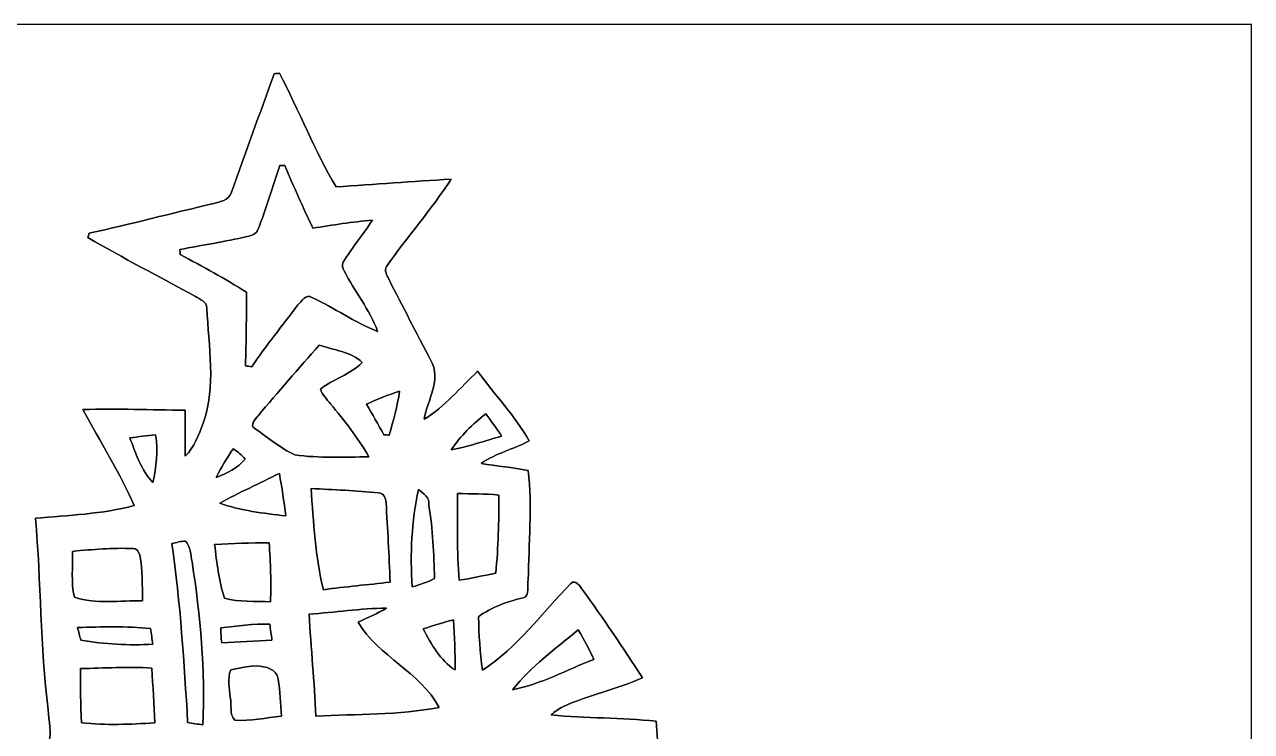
# Model space of a CAD drawing. Header units: centimetres. Extents: x -16.8 to 16.8, y -16.7 to 16.7.
# Drawn here: x -5.36 to 16.77, y 3.91 to 16.67 of the extents above; entities that cross this region are included whole.
import ezdxf

# ---------------------------------------------------------------- set-up
doc = ezdxf.new("R2010")
doc.units = ezdxf.units.CM
doc.header["$MEASUREMENT"] = 0
doc.layers.add('Layer 1', color=7, linetype='Continuous')

msp = doc.modelspace()

# ---------------------------------------------------------------- linework, layer by layer
at = {"layer": 'Layer 1', "color": 7}
for points, knots in [([(-16.77458, 16.66875), (-16.77458, 16.66875), (16.77458, 16.66875), (16.77458, 16.66875), (16.77458, 16.66875), (16.77458, 16.66875), (16.77458, -16.66875), (16.77458, -16.66875), (16.77458, -16.66875), (16.77458, -16.66875), (-16.77458, -16.66875), (-16.77458, -16.66875), (-16.77458, -16.66875), (-16.77458, -16.66875), (-16.77458, 16.66875), (-16.77458, 16.66875), (-16.77458, 16.66875), (-16.77458, 16.66875), (-16.77458, 16.66875), (-16.77458, 16.66875)], [0, 0, 0, 0, 0.16666667, 0.16666667, 0.16666667, 0.16666667, 0.33333333, 0.33333333, 0.33333333, 0.33333333, 0.5, 0.5, 0.5, 0.5, 0.66666667, 0.66666667, 0.66666667, 0.66666667, 1, 1, 1, 1]), ([(-0.85619, 15.78151), (-1.11301, 15.0622), (-1.38007, 14.34641), (-1.63371, 13.62604), (-1.63371, 13.62604), (-1.6764, 13.49446), (-1.83021, 13.47399), (-1.94451, 13.44048), (-1.94451, 13.44048), (-2.69593, 13.26621), (-3.4417, 13.06654), (-4.19629, 12.90532), (-4.19629, 12.90532), (-4.20229, 12.88556), (-4.21393, 12.8457), (-4.21993, 12.82594), (-4.21993, 12.82594), (-3.57893, 12.45905), (-2.92594, 12.11298), (-2.27542, 11.76373), (-2.27542, 11.76373), (-2.19816, 11.71046), (-2.0701, 11.66777), (-2.06834, 11.55418), (-2.06834, 11.55418), (-2.04399, 10.86414), (-1.89442, 10.14448), (-2.13748, 9.47561), (-2.13748, 9.47561), (-2.21897, 9.265), (-2.29482, 9.03993), (-2.46345, 8.88118), (-2.46345, 8.88118), (-2.46204, 9.15776), (-2.45921, 9.43434), (-2.46239, 9.71091), (-2.46239, 9.71091), (-3.07693, 9.71303), (-3.69147, 9.74407), (-4.3053, 9.72256), (-4.3053, 9.72256), (-3.9945, 9.14612), (-3.64419, 8.58873), (-3.37926, 7.98865), (-3.37926, 7.98865), (-3.96134, 7.83943), (-4.566, 7.81156), (-5.16255, 7.76041), (-5.16255, 7.76041), (-5.0606, 6.61106), (-5.07577, 5.45359), (-4.93289, 4.30706), (-4.93289, 4.30706), (-4.93254, 4.10916), (-4.85422, 3.89008), (-4.93078, 3.69746), (-4.93078, 3.69746), (-5.23346, 3.44558), (-5.61411, 3.3207), (-5.94113, 3.10727), (-5.94113, 3.10727), (-5.55801, 2.72486), (-5.02708, 2.47685), (-4.74733, 1.99919), (-4.74733, 1.99919), (-5.51392, 1.8415), (-6.30414, 1.95615), (-7.0799, 1.92229), (-7.0799, 1.92229), (-6.9656, 0.5334), (-6.82554, -0.85372), (-6.68267, -2.24014), (-6.68267, -2.24014), (-6.58107, -2.65183), (-6.92468, -2.97109), (-7.12682, -3.28471), (-7.12682, -3.28471), (-7.1561, -2.64336), (-7.14904, -2.00096), (-7.12047, -1.35996), (-7.12047, -1.35996), (-7.28345, -1.37901), (-7.44432, -1.41217), (-7.6006, -1.46262), (-7.6006, -1.46262), (-8.09978, -1.6189), (-8.60249, -1.77694), (-9.07344, -2.00836), (-9.07344, -2.00836), (-8.61836, -2.62996), (-8.08426, -3.19088), (-7.62917, -3.81247), (-7.62917, -3.81247), (-8.7944, -3.82729), (-9.95856, -3.71934), (-11.12449, -3.73204), (-11.12449, -3.73204), (-10.99361, -5.4162), (-10.85321, -7.10001), (-10.70786, -8.78276), (-10.70786, -8.78276), (-9.62484, -8.68715), (-8.55028, -8.49383), (-7.46407, -8.43386), (-7.46407, -8.43386), (-7.65704, -8.6173), (-7.87964, -8.76688), (-8.07896, -8.94397), (-8.07896, -8.94397), (-7.79463, -9.2075), (-7.4743, -9.4301), (-7.19878, -9.70315), (-7.19878, -9.70315), (-7.21924, -9.74196), (-7.23935, -9.78112), (-7.25946, -9.82063), (-7.25946, -9.82063), (-8.1534, -9.94551), (-9.0551, -10.02418), (-9.95856, -9.99984), (-9.95856, -9.99984), (-10.26125, -9.68869), (-10.55299, -9.3666), (-10.87191, -9.07133), (-10.87191, -9.07133), (-11.09133, -9.39271), (-11.29665, -9.72432), (-11.53442, -10.033), (-11.53442, -10.033), (-11.58452, -9.76665), (-11.58875, -9.49396), (-11.61062, -9.22514), (-11.61062, -9.22514), (-12.15566, -9.3793), (-12.70423, -9.53241), (-13.22599, -9.75536), (-13.22599, -9.75536), (-12.93142, -10.21362), (-12.59487, -10.64436), (-12.31512, -11.11179), (-12.31512, -11.11179), (-12.6111, -11.13226), (-12.90779, -11.13226), (-13.20412, -11.1446), (-13.20412, -11.1446), (-13.21541, -12.85275), (-13.22035, -14.56161), (-13.20059, -16.26976), (-13.20059, -16.26976), (-8.13611, -16.29551), (-3.07128, -16.27329), (1.99319, -16.28069), (1.99319, -16.28069), (5.76439, -16.27329), (9.53558, -16.29586), (13.30678, -16.26941), (13.30678, -16.26941), (13.39356, -14.00704), (13.35687, -11.74186), (13.30466, -9.47949), (13.30466, -9.47949), (12.93918, -9.50101), (12.57229, -9.50701), (12.20682, -9.49854), (12.20682, -9.49854), (12.19941, -9.47314), (12.18494, -9.42234), (12.17789, -9.39694), (12.17789, -9.39694), (12.55818, -8.98066), (13.00092, -8.6293), (13.45918, -8.30298), (13.45918, -8.30298), (13.456, -8.26135), (13.45353, -8.22007), (13.45106, -8.1788), (13.45106, -8.1788), (12.97411, -7.89834), (12.57476, -7.49582), (12.07311, -7.25734), (12.07311, -7.25734), (11.88085, -7.6648), (11.67236, -8.06485), (11.4427, -8.45256), (11.4427, -8.45256), (11.42118, -8.44691), (11.37814, -8.43597), (11.35662, -8.43033), (11.35662, -8.43033), (11.36121, -8.10542), (11.34886, -7.7784), (11.309, -7.45631), (11.309, -7.45631), (10.73714, -7.4609), (10.16388, -7.61753), (9.68763, -7.93891), (9.68763, -7.93891), (9.46185, -7.71984), (9.23996, -7.49617), (9.02652, -7.26546), (9.02652, -7.26546), (9.4428, -7.15821), (9.8739, -7.13105), (10.29899, -7.07214), (10.29899, -7.07214), (10.27183, -6.61317), (10.19634, -6.15774), (10.18187, -5.69842), (10.18187, -5.69842), (10.16917, -5.0479), (10.18152, -4.39773), (10.17658, -3.74756), (10.17658, -3.74756), (9.88977, -3.71581), (9.60049, -3.71158), (9.31439, -3.67982), (9.31439, -3.67982), (9.63754, -3.40043), (10.01042, -3.1877), (10.38648, -2.98909), (10.38648, -2.98909), (10.31734, -2.88149), (10.22667, -2.79083), (10.12543, -2.71427), (10.12543, -2.71427), (9.81357, -2.47474), (9.49819, -2.24049), (9.18034, -2.00907), (9.18034, -2.00907), (8.94433, -2.29976), (8.75559, -2.62608), (8.50935, -2.90865), (8.50935, -2.90865), (8.47619, -2.54282), (8.51711, -2.17346), (8.46808, -1.80975), (8.46808, -1.80975), (7.89446, -1.94804), (7.3085, -2.03412), (6.74158, -2.20028), (6.74158, -2.20028), (7.07319, -2.65677), (7.41962, -3.10586), (7.68738, -3.60433), (7.68738, -3.60433), (7.26969, -3.67277), (6.82554, -3.61844), (6.44243, -3.43817), (6.44243, -3.43817), (6.02827, -3.23427), (5.5559, -3.24344), (5.10752, -3.2004), (5.10752, -3.2004), (5.52203, -2.83528), (6.02791, -2.59856), (6.46783, -2.26836), (6.46783, -2.26836), (6.1535, -2.07116), (5.7912, -1.96109), (5.49134, -1.73849), (5.49134, -1.73849), (5.79826, -1.71873), (6.10623, -1.71027), (6.41421, -1.70356), (6.41421, -1.70356), (6.41667, -1.55328), (6.40539, -1.403), (6.39516, -1.25377), (6.39516, -1.25377), (6.27345, 0.53058), (6.17291, 2.31669), (6.03462, 4.09998), (6.03462, 4.09998), (5.40491, 4.16137), (4.77061, 4.15537), (4.14055, 4.21252), (4.14055, 4.21252), (4.20476, 4.27002), (4.27249, 4.32506), (4.35187, 4.36069), (4.35187, 4.36069), (4.81789, 4.56988), (5.32271, 4.67607), (5.78873, 4.88527), (5.78873, 4.88527), (5.43454, 5.41831), (5.08564, 5.9563), (4.70676, 6.47206), (4.70676, 6.47206), (4.67184, 6.52145), (4.57306, 6.67597), (4.49686, 6.58177), (4.49686, 6.58177), (3.97263, 6.05402), (3.53624, 5.42784), (2.90019, 5.02109), (2.90019, 5.02109), (2.85644, 5.3407), (2.83951, 5.66279), (2.82963, 5.98487), (2.82963, 5.98487), (3.06811, 6.16091), (3.34927, 6.25616), (3.63396, 6.32636), (3.63396, 6.32636), (3.77613, 6.356), (3.69006, 6.56872), (3.7278, 6.6488), (3.7278, 6.6488), (3.73486, 7.30673), (3.80471, 7.96854), (3.72533, 8.62365), (3.72533, 8.62365), (3.44523, 8.67869), (3.15948, 8.69844), (2.87902, 8.75065), (2.87902, 8.75065), (3.14219, 8.93657), (3.46569, 9.00571), (3.74685, 9.15917), (3.74685, 9.15917), (3.48086, 9.60826), (3.12491, 9.99455), (2.81411, 10.41224), (2.81411, 10.41224), (2.49978, 10.11802), (2.22462, 9.77547), (1.85173, 9.55005), (1.85173, 9.55005), (1.90782, 9.89753), (2.17135, 10.26936), (1.96991, 10.61014), (1.96991, 10.61014), (1.71732, 11.10051), (1.45768, 11.58663), (1.20968, 12.07911), (1.20968, 12.07911), (1.18075, 12.14543), (1.12183, 12.23151), (1.17334, 12.30277), (1.17334, 12.30277), (1.54199, 12.84146), (1.98296, 13.33006), (2.33645, 13.87863), (2.33645, 13.87863), (1.6443, 13.837), (0.95215, 13.78797), (0.26035, 13.73822), (0.26035, 13.73822), (-0.12841, 14.39545), (-0.4064, 15.11194), (-0.75883, 15.78892), (-0.75883, 15.78892), (-0.78317, 15.78716), (-0.83185, 15.78363), (-0.85619, 15.78151)], [0, 0, 0, 0, 0.01111111, 0.01111111, 0.01111111, 0.01111111, 0.02222222, 0.02222222, 0.02222222, 0.02222222, 0.03333333, 0.03333333, 0.03333333, 0.03333333, 0.04444444, 0.04444444, 0.04444444, 0.04444444, 0.05555556, 0.05555556, 0.05555556, 0.05555556, 0.06666667, 0.06666667, 0.06666667, 0.06666667, 0.07777778, 0.07777778, 0.07777778, 0.07777778, 0.08888889, 0.08888889, 0.08888889, 0.08888889, 0.1, 0.1, 0.1, 0.1, 0.11111111, 0.11111111, 0.11111111, 0.11111111, 0.12222222, 0.12222222, 0.12222222, 0.12222222, 0.13333333, 0.13333333, 0.13333333, 0.13333333, 0.14444444, 0.14444444, 0.14444444, 0.14444444, 0.15555556, 0.15555556, 0.15555556, 0.15555556, 0.16666667, 0.16666667, 0.16666667, 0.16666667, 0.17777778, 0.17777778, 0.17777778, 0.17777778, 0.18888889, 0.18888889, 0.18888889, 0.18888889, 0.2, 0.2, 0.2, 0.2, 0.21111111, 0.21111111, 0.21111111, 0.21111111, 0.22222222, 0.22222222, 0.22222222, 0.22222222, 0.23333333, 0.23333333, 0.23333333, 0.23333333, 0.24444444, 0.24444444, 0.24444444, 0.24444444, 0.25555556, 0.25555556, 0.25555556, 0.25555556, 0.26666667, 0.26666667, 0.26666667, 0.26666667, 0.27777778, 0.27777778, 0.27777778, 0.27777778, 0.28888889, 0.28888889, 0.28888889, 0.28888889, 0.3, 0.3, 0.3, 0.3, 0.31111111, 0.31111111, 0.31111111, 0.31111111, 0.32222222, 0.32222222, 0.32222222, 0.32222222, 0.33333333, 0.33333333, 0.33333333, 0.33333333, 0.34444444, 0.34444444, 0.34444444, 0.34444444, 0.35555556, 0.35555556, 0.35555556, 0.35555556, 0.36666667, 0.36666667, 0.36666667, 0.36666667, 0.37777778, 0.37777778, 0.37777778, 0.37777778, 0.38888889, 0.38888889, 0.38888889, 0.38888889, 0.4, 0.4, 0.4, 0.4, 0.41111111, 0.41111111, 0.41111111, 0.41111111, 0.42222222, 0.42222222, 0.42222222, 0.42222222, 0.43333333, 0.43333333, 0.43333333, 0.43333333, 0.44444444, 0.44444444, 0.44444444, 0.44444444, 0.45555556, 0.45555556, 0.45555556, 0.45555556, 0.46666667, 0.46666667, 0.46666667, 0.46666667, 0.47777778, 0.47777778, 0.47777778, 0.47777778, 0.48888889, 0.48888889, 0.48888889, 0.48888889, 0.5, 0.5, 0.5, 0.5, 0.51111111, 0.51111111, 0.51111111, 0.51111111, 0.52222222, 0.52222222, 0.52222222, 0.52222222, 0.53333333, 0.53333333, 0.53333333, 0.53333333, 0.54444444, 0.54444444, 0.54444444, 0.54444444, 0.55555556, 0.55555556, 0.55555556, 0.55555556, 0.56666667, 0.56666667, 0.56666667, 0.56666667, 0.57777778, 0.57777778, 0.57777778, 0.57777778, 0.58888889, 0.58888889, 0.58888889, 0.58888889, 0.6, 0.6, 0.6, 0.6, 0.61111111, 0.61111111, 0.61111111, 0.61111111, 0.62222222, 0.62222222, 0.62222222, 0.62222222, 0.63333333, 0.63333333, 0.63333333, 0.63333333, 0.64444444, 0.64444444, 0.64444444, 0.64444444, 0.65555556, 0.65555556, 0.65555556, 0.65555556, 0.66666667, 0.66666667, 0.66666667, 0.66666667, 0.67777778, 0.67777778, 0.67777778, 0.67777778, 0.68888889, 0.68888889, 0.68888889, 0.68888889, 0.7, 0.7, 0.7, 0.7, 0.71111111, 0.71111111, 0.71111111, 0.71111111, 0.72222222, 0.72222222, 0.72222222, 0.72222222, 0.73333333, 0.73333333, 0.73333333, 0.73333333, 0.74444444, 0.74444444, 0.74444444, 0.74444444, 0.75555556, 0.75555556, 0.75555556, 0.75555556, 0.76666667, 0.76666667, 0.76666667, 0.76666667, 0.77777778, 0.77777778, 0.77777778, 0.77777778, 0.78888889, 0.78888889, 0.78888889, 0.78888889, 0.8, 0.8, 0.8, 0.8, 0.81111111, 0.81111111, 0.81111111, 0.81111111, 0.82222222, 0.82222222, 0.82222222, 0.82222222, 0.83333333, 0.83333333, 0.83333333, 0.83333333, 0.84444444, 0.84444444, 0.84444444, 0.84444444, 0.85555556, 0.85555556, 0.85555556, 0.85555556, 0.86666667, 0.86666667, 0.86666667, 0.86666667, 0.87777778, 0.87777778, 0.87777778, 0.87777778, 0.88888889, 0.88888889, 0.88888889, 0.88888889, 0.9, 0.9, 0.9, 0.9, 0.91111111, 0.91111111, 0.91111111, 0.91111111, 0.92222222, 0.92222222, 0.92222222, 0.92222222, 0.93333333, 0.93333333, 0.93333333, 0.93333333, 0.94444444, 0.94444444, 0.94444444, 0.94444444, 0.95555556, 0.95555556, 0.95555556, 0.95555556, 0.96666667, 0.96666667, 0.96666667, 0.96666667, 0.97777778, 0.97777778, 0.97777778, 0.97777778, 1, 1, 1, 1]), ([(-0.75318, 14.12663), (-0.73025, 14.12593), (-0.68509, 14.12452), (-0.66216, 14.12381), (-0.66216, 14.12381), (-0.50306, 13.74352), (-0.33655, 13.36604), (-0.15804, 12.99457), (-0.15804, 12.99457), (0.19897, 13.04925), (0.55562, 13.11169), (0.91652, 13.13639), (0.91652, 13.13639), (0.74754, 12.88027), (0.54857, 12.64532), (0.38947, 12.38285), (0.38947, 12.38285), (0.35983, 12.33276), (0.38664, 12.27349), (0.40675, 12.22551), (0.40675, 12.22551), (0.59161, 11.85298), (0.86889, 11.52807), (1.0093, 11.13367), (1.0093, 11.13367), (0.59337, 11.29453), (0.22825, 11.55947), (-0.17568, 11.74432), (-0.17568, 11.74432), (-0.28504, 11.80712), (-0.36195, 11.678), (-0.42827, 11.61062), (-0.42827, 11.61062), (-0.7052, 11.23844), (-1.00189, 10.88073), (-1.26118, 10.49549), (-1.26118, 10.49549), (-1.29963, 10.50078), (-1.33738, 10.50608), (-1.37548, 10.51101), (-1.37548, 10.51101), (-1.35784, 10.95304), (-1.35678, 11.39507), (-1.35714, 11.83746), (-1.35714, 11.83746), (-1.74202, 12.08581), (-2.14524, 12.30348), (-2.54988, 12.51761), (-2.54988, 12.51761), (-2.55199, 12.5409), (-2.55623, 12.58711), (-2.55834, 12.61004), (-2.55834, 12.61004), (-2.15371, 12.68765), (-1.74625, 12.75186), (-1.34408, 12.84252), (-1.34408, 12.84252), (-1.26929, 12.86087), (-1.18075, 12.88591), (-1.15076, 12.96599), (-1.15076, 12.96599), (-0.99589, 13.34488), (-0.88583, 13.73999), (-0.75318, 14.12663)], [0, 0, 0, 0, 0.05882353, 0.05882353, 0.05882353, 0.05882353, 0.11764706, 0.11764706, 0.11764706, 0.11764706, 0.17647059, 0.17647059, 0.17647059, 0.17647059, 0.23529412, 0.23529412, 0.23529412, 0.23529412, 0.29411765, 0.29411765, 0.29411765, 0.29411765, 0.35294118, 0.35294118, 0.35294118, 0.35294118, 0.41176471, 0.41176471, 0.41176471, 0.41176471, 0.47058824, 0.47058824, 0.47058824, 0.47058824, 0.52941176, 0.52941176, 0.52941176, 0.52941176, 0.58823529, 0.58823529, 0.58823529, 0.58823529, 0.64705882, 0.64705882, 0.64705882, 0.64705882, 0.70588235, 0.70588235, 0.70588235, 0.70588235, 0.76470588, 0.76470588, 0.76470588, 0.76470588, 0.82352941, 0.82352941, 0.82352941, 0.82352941, 0.88235294, 0.88235294, 0.88235294, 0.88235294, 1, 1, 1, 1]), ([(-0.04374, 10.88566), (0.21696, 10.79571), (0.52529, 10.7696), (0.73307, 10.56958), (0.73307, 10.56958), (0.51929, 10.35544), (0.21555, 10.27501), (-0.02046, 10.09227), (-0.02046, 10.09227), (0.01164, 9.9882), (0.09419, 9.91059), (0.15769, 9.82486), (0.15769, 9.82486), (0.41451, 9.52641), (0.6544, 9.21209), (0.85407, 8.87236), (0.85407, 8.87236), (0.40781, 8.85719), (-0.04269, 8.84767), (-0.48578, 8.90341), (-0.48578, 8.90341), (-0.74507, 9.02758), (-0.96908, 9.21844), (-1.20509, 9.38071), (-1.20509, 9.38071), (-1.30845, 9.44033), (-1.19168, 9.5631), (-1.14582, 9.61214), (-1.14582, 9.61214), (-0.78387, 10.04111), (-0.41346, 10.46339), (-0.04374, 10.88566)], [0, 0, 0, 0, 0.11111111, 0.11111111, 0.11111111, 0.11111111, 0.22222222, 0.22222222, 0.22222222, 0.22222222, 0.33333333, 0.33333333, 0.33333333, 0.33333333, 0.44444444, 0.44444444, 0.44444444, 0.44444444, 0.55555556, 0.55555556, 0.55555556, 0.55555556, 0.66666667, 0.66666667, 0.66666667, 0.66666667, 0.77777778, 0.77777778, 0.77777778, 0.77777778, 1, 1, 1, 1]), ([(0.80998, 9.81922), (1.00471, 9.90671), (1.20262, 9.98784), (1.40582, 10.05381), (1.40582, 10.05381), (1.36772, 9.78394), (1.29611, 9.52041), (1.21603, 9.26042), (1.21603, 9.26042), (1.19239, 9.26218), (1.14547, 9.26571), (1.12219, 9.26747), (1.12219, 9.26747), (1.02411, 9.45515), (0.91334, 9.63471), (0.80998, 9.81922)], [0, 0, 0, 0, 0.2, 0.2, 0.2, 0.2, 0.4, 0.4, 0.4, 0.4, 0.6, 0.6, 0.6, 0.6, 1, 1, 1, 1]), ([(2.33786, 8.99407), (2.50543, 9.24525), (2.72097, 9.46185), (2.96016, 9.6453), (2.96016, 9.6453), (3.05717, 9.51301), (3.16089, 9.38354), (3.24732, 9.24348), (3.24732, 9.24348), (2.94464, 9.15811), (2.64689, 9.05439), (2.33786, 8.99407)], [0, 0, 0, 0, 0.25, 0.25, 0.25, 0.25, 0.5, 0.5, 0.5, 0.5, 1, 1, 1, 1]), ([(-3.45899, 9.21456), (-3.30412, 9.23114), (-3.14995, 9.24842), (-2.99508, 9.26536), (-2.99508, 9.26536), (-2.95063, 8.97961), (-2.98168, 8.68539), (-3.04236, 8.40458), (-3.04236, 8.40458), (-3.25473, 8.62894), (-3.35386, 8.93022), (-3.45899, 9.21456)], [0, 0, 0, 0, 0.25, 0.25, 0.25, 0.25, 0.5, 0.5, 0.5, 0.5, 1, 1, 1, 1]), ([(-1.90112, 8.49947), (-1.8101, 8.67798), (-1.70639, 8.85014), (-1.59491, 9.01665), (-1.59491, 9.01665), (-1.5173, 8.96091), (-1.43933, 8.90341), (-1.37724, 8.82967), (-1.37724, 8.82967), (-1.51694, 8.67586), (-1.70321, 8.56192), (-1.90112, 8.49947)], [0, 0, 0, 0, 0.25, 0.25, 0.25, 0.25, 0.5, 0.5, 0.5, 0.5, 1, 1, 1, 1]), ([(-1.83903, 8.03592), (-1.48696, 8.22748), (-1.11972, 8.38941), (-0.76235, 8.57038), (-0.76235, 8.57038), (-0.71684, 8.31638), (-0.67874, 8.06097), (-0.64735, 7.8045), (-0.64735, 7.8045), (-1.0481, 7.85389), (-1.45874, 7.89305), (-1.83903, 8.03592)], [0, 0, 0, 0, 0.25, 0.25, 0.25, 0.25, 0.5, 0.5, 0.5, 0.5, 1, 1, 1, 1]), ([(-0.19121, 8.29945), (0.2159, 8.27546), (0.62406, 8.25888), (1.03011, 8.21972), (1.03011, 8.21972), (1.11725, 8.21161), (1.15888, 8.12588), (1.1617, 8.04721), (1.1617, 8.04721), (1.19239, 7.56814), (1.21603, 7.08872), (1.23507, 6.60929), (1.23507, 6.60929), (0.83397, 6.56096), (0.43109, 6.5278), (0.03104, 6.47206), (0.03104, 6.47206), (-0.11677, 7.0679), (-0.14358, 7.6895), (-0.19121, 8.29945)], [0, 0, 0, 0, 0.16666667, 0.16666667, 0.16666667, 0.16666667, 0.33333333, 0.33333333, 0.33333333, 0.33333333, 0.5, 0.5, 0.5, 0.5, 0.66666667, 0.66666667, 0.66666667, 0.66666667, 1, 1, 1, 1]), ([(1.74484, 8.2804), (1.83691, 8.2102), (1.95721, 8.14211), (1.93146, 7.99712), (1.93146, 7.99712), (2.00978, 7.56073), (2.02459, 7.11659), (2.038, 6.6742), (2.038, 6.6742), (1.90853, 6.61106), (1.77306, 6.56061), (1.63407, 6.52392), (1.63407, 6.52392), (1.59385, 7.11024), (1.6256, 7.70467), (1.74484, 8.2804)], [0, 0, 0, 0, 0.2, 0.2, 0.2, 0.2, 0.4, 0.4, 0.4, 0.4, 0.6, 0.6, 0.6, 0.6, 1, 1, 1, 1]), ([(2.45145, 8.20702), (2.6984, 8.20067), (2.94746, 8.20561), (3.1944, 8.17915), (3.1944, 8.17915), (3.20005, 7.70961), (3.1877, 7.24006), (3.14149, 6.77263), (3.14149, 6.77263), (2.921, 6.72571), (2.70122, 6.67667), (2.47897, 6.6421), (2.47897, 6.6421), (2.44263, 7.16315), (2.45004, 7.68526), (2.45145, 8.20702)], [0, 0, 0, 0, 0.2, 0.2, 0.2, 0.2, 0.4, 0.4, 0.4, 0.4, 0.6, 0.6, 0.6, 0.6, 1, 1, 1, 1]), ([(-2.70193, 7.30426), (-2.62149, 7.32472), (-2.54035, 7.3473), (-2.45674, 7.34977), (-2.45674, 7.34977), (-2.36149, 7.25029), (-2.36396, 7.09859), (-2.33539, 6.97336), (-2.33539, 6.97336), (-2.19075, 6.00146), (-2.09127, 5.0165), (-2.14348, 4.03331), (-2.14348, 4.03331), (-2.23485, 4.04707), (-2.32586, 4.06083), (-2.41688, 4.07458), (-2.41688, 4.07458), (-2.47826, 5.15338), (-2.54882, 6.23394), (-2.70193, 7.30426)], [0, 0, 0, 0, 0.16666667, 0.16666667, 0.16666667, 0.16666667, 0.33333333, 0.33333333, 0.33333333, 0.33333333, 0.5, 0.5, 0.5, 0.5, 0.66666667, 0.66666667, 0.66666667, 0.66666667, 1, 1, 1, 1]), ([(-1.9304, 7.28698), (-1.60373, 7.31097), (-1.27564, 7.31943), (-0.94791, 7.31555), (-0.94791, 7.31555), (-0.92146, 6.96242), (-0.90911, 6.60823), (-0.92251, 6.2544), (-0.92251, 6.2544), (-1.19874, 6.27204), (-1.48661, 6.23923), (-1.75436, 6.32178), (-1.75436, 6.32178), (-1.85561, 6.63257), (-1.88877, 6.96383), (-1.9304, 7.28698)], [0, 0, 0, 0, 0.2, 0.2, 0.2, 0.2, 0.4, 0.4, 0.4, 0.4, 0.6, 0.6, 0.6, 0.6, 1, 1, 1, 1]), ([(-4.49227, 7.16456), (-4.13068, 7.19878), (-3.76696, 7.23053), (-3.40289, 7.21501), (-3.40289, 7.21501), (-3.33058, 7.22524), (-3.2953, 7.15327), (-3.2826, 7.09401), (-3.2826, 7.09401), (-3.22298, 6.82413), (-3.23779, 6.5465), (-3.23215, 6.27204), (-3.23215, 6.27204), (-3.63679, 6.28474), (-4.06859, 6.20148), (-4.45911, 6.33801), (-4.45911, 6.33801), (-4.52579, 6.60682), (-4.48628, 6.89046), (-4.49227, 7.16456)], [0, 0, 0, 0, 0.16666667, 0.16666667, 0.16666667, 0.16666667, 0.33333333, 0.33333333, 0.33333333, 0.33333333, 0.5, 0.5, 0.5, 0.5, 0.66666667, 0.66666667, 0.66666667, 0.66666667, 1, 1, 1, 1]), ([(-0.22648, 6.03179), (0.23989, 6.06425), (0.70344, 6.13445), (1.17157, 6.14116), (1.17157, 6.14116), (1.00577, 6.04414), (0.8322, 5.96265), (0.65687, 5.88574), (0.65687, 5.88574), (1.02799, 5.2645), (1.77694, 4.98934), (2.11914, 4.34869), (2.11914, 4.34869), (1.38536, 4.20476), (0.63571, 4.23404), (-0.10689, 4.19171), (-0.10689, 4.19171), (-0.12876, 4.80624), (-0.19121, 5.41831), (-0.22648, 6.03179)], [0, 0, 0, 0, 0.16666667, 0.16666667, 0.16666667, 0.16666667, 0.33333333, 0.33333333, 0.33333333, 0.33333333, 0.5, 0.5, 0.5, 0.5, 0.66666667, 0.66666667, 0.66666667, 0.66666667, 1, 1, 1, 1]), ([(-4.40161, 5.78908), (-3.96381, 5.8039), (-3.52319, 5.81731), (-3.08645, 5.77144), (-3.08645, 5.77144), (-3.07305, 5.67761), (-3.05894, 5.58341), (-3.04447, 5.48887), (-3.04447, 5.48887), (-3.47733, 5.46453), (-3.91795, 5.48746), (-4.34411, 5.56189), (-4.34411, 5.56189), (-4.36633, 5.63739), (-4.38573, 5.71288), (-4.40161, 5.78908)], [0, 0, 0, 0, 0.2, 0.2, 0.2, 0.2, 0.4, 0.4, 0.4, 0.4, 0.6, 0.6, 0.6, 0.6, 1, 1, 1, 1]), ([(-1.81892, 5.78626), (-1.52541, 5.81872), (-1.2319, 5.85752), (-0.93592, 5.85258), (-0.93592, 5.85258), (-0.92181, 5.75557), (-0.91017, 5.65997), (-0.89535, 5.56189), (-0.89535, 5.56189), (-1.19768, 5.54673), (-1.50001, 5.52626), (-1.80199, 5.51462), (-1.80199, 5.51462), (-1.81328, 5.60493), (-1.81857, 5.6956), (-1.81892, 5.78626)], [0, 0, 0, 0, 0.2, 0.2, 0.2, 0.2, 0.4, 0.4, 0.4, 0.4, 0.6, 0.6, 0.6, 0.6, 1, 1, 1, 1]), ([(1.83162, 5.76545), (2.01189, 5.82436), (2.19357, 5.88151), (2.37772, 5.92737), (2.37772, 5.92737), (2.39995, 5.62716), (2.40982, 5.32589), (2.40736, 5.02426), (2.40736, 5.02426), (2.13642, 5.19818), (1.98049, 5.49028), (1.83162, 5.76545)], [0, 0, 0, 0, 0.25, 0.25, 0.25, 0.25, 0.5, 0.5, 0.5, 0.5, 1, 1, 1, 1]), ([(3.44523, 4.66796), (3.77931, 5.08882), (4.21922, 5.40949), (4.63056, 5.74993), (4.63056, 5.74993), (4.73004, 5.57495), (4.83411, 5.40103), (4.9082, 5.213), (4.9082, 5.213), (4.42242, 5.02708), (3.95958, 4.76814), (3.44523, 4.66796)], [0, 0, 0, 0, 0.25, 0.25, 0.25, 0.25, 0.5, 0.5, 0.5, 0.5, 1, 1, 1, 1]), ([(-1.64077, 5.02532), (-1.403, 5.07753), (-1.12571, 5.15549), (-0.89782, 5.02814), (-0.89782, 5.02814), (-0.8322, 4.99639), (-0.79657, 4.92795), (-0.78669, 4.85775), (-0.78669, 4.85775), (-0.74859, 4.63832), (-0.7366, 4.41537), (-0.72672, 4.19276), (-0.72672, 4.19276), (-1.00436, 4.16066), (-1.28305, 4.10316), (-1.56316, 4.11656), (-1.56316, 4.11656), (-1.67781, 4.21958), (-1.61043, 4.40337), (-1.651, 4.53249), (-1.651, 4.53249), (-1.65559, 4.69618), (-1.70392, 4.86939), (-1.64077, 5.02532)], [0, 0, 0, 0, 0.14285714, 0.14285714, 0.14285714, 0.14285714, 0.28571429, 0.28571429, 0.28571429, 0.28571429, 0.42857143, 0.42857143, 0.42857143, 0.42857143, 0.57142857, 0.57142857, 0.57142857, 0.57142857, 0.71428571, 0.71428571, 0.71428571, 0.71428571, 1, 1, 1, 1]), ([(-4.3494, 5.05107), (-3.92183, 5.05389), (-3.49285, 5.09023), (-3.06564, 5.05778), (-3.06564, 5.05778), (-3.0413, 4.72934), (-3.0226, 4.40055), (-3.01131, 4.07106), (-3.01131, 4.07106), (-3.45052, 4.04319), (-3.8929, 4.02378), (-4.33105, 4.07141), (-4.33105, 4.07141), (-4.35081, 4.39773), (-4.35434, 4.7244), (-4.3494, 5.05107)], [0, 0, 0, 0, 0.2, 0.2, 0.2, 0.2, 0.4, 0.4, 0.4, 0.4, 0.6, 0.6, 0.6, 0.6, 1, 1, 1, 1])]:
    msp.add_open_spline(points, degree=3, knots=knots, dxfattribs=at)
at = {"layer": 'Layer 1', "color": 251}
for points, knots in [([(-0.85619, 15.78151), (-0.83185, 15.78363), (-0.78317, 15.78716), (-0.75883, 15.78892), (-0.75883, 15.78892), (-0.4064, 15.11194), (-0.12841, 14.39545), (0.26035, 13.73822), (0.26035, 13.73822), (0.95215, 13.78797), (1.6443, 13.837), (2.33645, 13.87863), (2.33645, 13.87863), (1.98296, 13.33006), (1.54199, 12.84146), (1.17334, 12.30277), (1.17334, 12.30277), (1.12183, 12.23151), (1.18075, 12.14543), (1.20968, 12.07911), (1.20968, 12.07911), (1.45768, 11.58663), (1.71732, 11.10051), (1.96991, 10.61014), (1.96991, 10.61014), (2.17135, 10.26936), (1.90782, 9.89753), (1.85173, 9.55005), (1.85173, 9.55005), (2.22462, 9.77547), (2.49978, 10.11802), (2.81411, 10.41224), (2.81411, 10.41224), (3.12491, 9.99455), (3.48086, 9.60826), (3.74685, 9.15917), (3.74685, 9.15917), (3.46569, 9.00571), (3.14219, 8.93657), (2.87902, 8.75065), (2.87902, 8.75065), (3.15948, 8.69844), (3.44523, 8.67869), (3.72533, 8.62365), (3.72533, 8.62365), (3.80471, 7.96854), (3.73486, 7.30673), (3.7278, 6.6488), (3.7278, 6.6488), (3.69006, 6.56872), (3.77613, 6.356), (3.63396, 6.32636), (3.63396, 6.32636), (3.34927, 6.25616), (3.06811, 6.16091), (2.82963, 5.98487), (2.82963, 5.98487), (2.83951, 5.66279), (2.85644, 5.3407), (2.90019, 5.02109), (2.90019, 5.02109), (3.53624, 5.42784), (3.97263, 6.05402), (4.49686, 6.58177), (4.49686, 6.58177), (4.57306, 6.67597), (4.67184, 6.52145), (4.70676, 6.47206), (4.70676, 6.47206), (5.08564, 5.9563), (5.43454, 5.41831), (5.78873, 4.88527), (5.78873, 4.88527), (5.32271, 4.67607), (4.81789, 4.56988), (4.35187, 4.36069), (4.35187, 4.36069), (4.27249, 4.32506), (4.20476, 4.27002), (4.14055, 4.21252), (4.14055, 4.21252), (4.77061, 4.15537), (5.40491, 4.16137), (6.03462, 4.09998), (6.03462, 4.09998), (6.17291, 2.31669), (6.27345, 0.53058), (6.39516, -1.25377), (6.39516, -1.25377), (6.40539, -1.403), (6.41667, -1.55328), (6.41421, -1.70356), (6.41421, -1.70356), (6.10623, -1.71027), (5.79826, -1.71873), (5.49134, -1.73849), (5.49134, -1.73849), (5.7912, -1.96109), (6.1535, -2.07116), (6.46783, -2.26836), (6.46783, -2.26836), (6.02791, -2.59856), (5.52203, -2.83528), (5.10752, -3.2004), (5.10752, -3.2004), (5.5559, -3.24344), (6.02827, -3.23427), (6.44243, -3.43817), (6.44243, -3.43817), (6.82554, -3.61844), (7.26969, -3.67277), (7.68738, -3.60433), (7.68738, -3.60433), (7.41962, -3.10586), (7.07319, -2.65677), (6.74158, -2.20028), (6.74158, -2.20028), (7.3085, -2.03412), (7.89446, -1.94804), (8.46808, -1.80975), (8.46808, -1.80975), (8.51711, -2.17346), (8.47619, -2.54282), (8.50935, -2.90865), (8.50935, -2.90865), (8.75559, -2.62608), (8.94433, -2.29976), (9.18034, -2.00907), (9.18034, -2.00907), (9.49819, -2.24049), (9.81357, -2.47474), (10.12543, -2.71427), (10.12543, -2.71427), (10.22667, -2.79083), (10.31734, -2.88149), (10.38648, -2.98909), (10.38648, -2.98909), (10.01042, -3.1877), (9.63754, -3.40043), (9.31439, -3.67982), (9.31439, -3.67982), (9.60049, -3.71158), (9.88977, -3.71581), (10.17658, -3.74756), (10.17658, -3.74756), (10.18152, -4.39773), (10.16917, -5.0479), (10.18187, -5.69842), (10.18187, -5.69842), (10.19634, -6.15774), (10.27183, -6.61317), (10.29899, -7.07214), (10.29899, -7.07214), (9.8739, -7.13105), (9.4428, -7.15821), (9.02652, -7.26546), (9.02652, -7.26546), (9.23996, -7.49617), (9.46185, -7.71984), (9.68763, -7.93891), (9.68763, -7.93891), (10.16388, -7.61753), (10.73714, -7.4609), (11.309, -7.45631), (11.309, -7.45631), (11.34886, -7.7784), (11.36121, -8.10542), (11.35662, -8.43033), (11.35662, -8.43033), (11.37814, -8.43597), (11.42118, -8.44691), (11.4427, -8.45256), (11.4427, -8.45256), (11.67236, -8.06485), (11.88085, -7.6648), (12.07311, -7.25734), (12.07311, -7.25734), (12.57476, -7.49582), (12.97411, -7.89834), (13.45106, -8.1788), (13.45106, -8.1788), (13.45353, -8.22007), (13.456, -8.26135), (13.45918, -8.30298), (13.45918, -8.30298), (13.00092, -8.6293), (12.55818, -8.98066), (12.17789, -9.39694), (12.17789, -9.39694), (12.18494, -9.42234), (12.19941, -9.47314), (12.20682, -9.49854), (12.20682, -9.49854), (12.57229, -9.50701), (12.93918, -9.50101), (13.30466, -9.47949), (13.30466, -9.47949), (13.35687, -11.74186), (13.39356, -14.00704), (13.30678, -16.26941), (13.30678, -16.26941), (9.53558, -16.29586), (5.76439, -16.27329), (1.99319, -16.28069), (1.99319, -16.28069), (-3.07128, -16.27329), (-8.13611, -16.29551), (-13.20059, -16.26976), (-13.20059, -16.26976), (-13.22035, -14.56161), (-13.21541, -12.85275), (-13.20412, -11.1446), (-13.20412, -11.1446), (-12.90779, -11.13226), (-12.6111, -11.13226), (-12.31512, -11.11179), (-12.31512, -11.11179), (-12.59487, -10.64436), (-12.93142, -10.21362), (-13.22599, -9.75536), (-13.22599, -9.75536), (-12.70423, -9.53241), (-12.15566, -9.3793), (-11.61062, -9.22514), (-11.61062, -9.22514), (-11.58875, -9.49396), (-11.58452, -9.76665), (-11.53442, -10.033), (-11.53442, -10.033), (-11.29665, -9.72432), (-11.09133, -9.39271), (-10.87191, -9.07133), (-10.87191, -9.07133), (-10.55299, -9.3666), (-10.26125, -9.68869), (-9.95856, -9.99984), (-9.95856, -9.99984), (-9.0551, -10.02418), (-8.1534, -9.94551), (-7.25946, -9.82063), (-7.25946, -9.82063), (-7.23935, -9.78112), (-7.21924, -9.74196), (-7.19878, -9.70315), (-7.19878, -9.70315), (-7.4743, -9.4301), (-7.79463, -9.2075), (-8.07896, -8.94397), (-8.07896, -8.94397), (-7.87964, -8.76688), (-7.65704, -8.6173), (-7.46407, -8.43386), (-7.46407, -8.43386), (-8.55028, -8.49383), (-9.62484, -8.68715), (-10.70786, -8.78276), (-10.70786, -8.78276), (-10.85321, -7.10001), (-10.99361, -5.4162), (-11.12449, -3.73204), (-11.12449, -3.73204), (-9.95856, -3.71934), (-8.7944, -3.82729), (-7.62917, -3.81247), (-7.62917, -3.81247), (-8.08426, -3.19088), (-8.61836, -2.62996), (-9.07344, -2.00836), (-9.07344, -2.00836), (-8.60249, -1.77694), (-8.09978, -1.6189), (-7.6006, -1.46262), (-7.6006, -1.46262), (-7.44432, -1.41217), (-7.28345, -1.37901), (-7.12047, -1.35996), (-7.12047, -1.35996), (-7.14904, -2.00096), (-7.1561, -2.64336), (-7.12682, -3.28471), (-7.12682, -3.28471), (-6.92468, -2.97109), (-6.58107, -2.65183), (-6.68267, -2.24014), (-6.68267, -2.24014), (-6.82554, -0.85372), (-6.9656, 0.5334), (-7.0799, 1.92229), (-7.0799, 1.92229), (-6.30414, 1.95615), (-5.51392, 1.8415), (-4.74733, 1.99919), (-4.74733, 1.99919), (-5.02708, 2.47685), (-5.55801, 2.72486), (-5.94113, 3.10727), (-5.94113, 3.10727), (-5.61411, 3.3207), (-5.23346, 3.44558), (-4.93078, 3.69746), (-4.93078, 3.69746), (-4.85422, 3.89008), (-4.93254, 4.10916), (-4.93289, 4.30706), (-4.93289, 4.30706), (-5.07577, 5.45359), (-5.0606, 6.61106), (-5.16255, 7.76041), (-5.16255, 7.76041), (-4.566, 7.81156), (-3.96134, 7.83943), (-3.37926, 7.98865), (-3.37926, 7.98865), (-3.64419, 8.58873), (-3.9945, 9.14612), (-4.3053, 9.72256), (-4.3053, 9.72256), (-3.69147, 9.74407), (-3.07693, 9.71303), (-2.46239, 9.71091), (-2.46239, 9.71091), (-2.45921, 9.43434), (-2.46204, 9.15776), (-2.46345, 8.88118), (-2.46345, 8.88118), (-2.29482, 9.03993), (-2.21897, 9.265), (-2.13748, 9.47561), (-2.13748, 9.47561), (-1.89442, 10.14448), (-2.04399, 10.86414), (-2.06834, 11.55418), (-2.06834, 11.55418), (-2.0701, 11.66777), (-2.19816, 11.71046), (-2.27542, 11.76373), (-2.27542, 11.76373), (-2.92594, 12.11298), (-3.57893, 12.45905), (-4.21993, 12.82594), (-4.21993, 12.82594), (-4.21393, 12.8457), (-4.20229, 12.88556), (-4.19629, 12.90532), (-4.19629, 12.90532), (-3.4417, 13.06654), (-2.69593, 13.26621), (-1.94451, 13.44048), (-1.94451, 13.44048), (-1.83021, 13.47399), (-1.6764, 13.49446), (-1.63371, 13.62604), (-1.63371, 13.62604), (-1.38007, 14.34641), (-1.11301, 15.0622), (-0.85619, 15.78151), (-0.85619, 15.78151), (-0.85619, 15.78151), (-0.85619, 15.78151), (-0.85619, 15.78151)], [0, 0, 0, 0, 0.01098901, 0.01098901, 0.01098901, 0.01098901, 0.02197802, 0.02197802, 0.02197802, 0.02197802, 0.03296703, 0.03296703, 0.03296703, 0.03296703, 0.04395604, 0.04395604, 0.04395604, 0.04395604, 0.05494505, 0.05494505, 0.05494505, 0.05494505, 0.06593407, 0.06593407, 0.06593407, 0.06593407, 0.07692308, 0.07692308, 0.07692308, 0.07692308, 0.08791209, 0.08791209, 0.08791209, 0.08791209, 0.0989011, 0.0989011, 0.0989011, 0.0989011, 0.10989011, 0.10989011, 0.10989011, 0.10989011, 0.12087912, 0.12087912, 0.12087912, 0.12087912, 0.13186813, 0.13186813, 0.13186813, 0.13186813, 0.14285714, 0.14285714, 0.14285714, 0.14285714, 0.15384615, 0.15384615, 0.15384615, 0.15384615, 0.16483516, 0.16483516, 0.16483516, 0.16483516, 0.17582418, 0.17582418, 0.17582418, 0.17582418, 0.18681319, 0.18681319, 0.18681319, 0.18681319, 0.1978022, 0.1978022, 0.1978022, 0.1978022, 0.20879121, 0.20879121, 0.20879121, 0.20879121, 0.21978022, 0.21978022, 0.21978022, 0.21978022, 0.23076923, 0.23076923, 0.23076923, 0.23076923, 0.24175824, 0.24175824, 0.24175824, 0.24175824, 0.25274725, 0.25274725, 0.25274725, 0.25274725, 0.26373626, 0.26373626, 0.26373626, 0.26373626, 0.27472527, 0.27472527, 0.27472527, 0.27472527, 0.28571429, 0.28571429, 0.28571429, 0.28571429, 0.2967033, 0.2967033, 0.2967033, 0.2967033, 0.30769231, 0.30769231, 0.30769231, 0.30769231, 0.31868132, 0.31868132, 0.31868132, 0.31868132, 0.32967033, 0.32967033, 0.32967033, 0.32967033, 0.34065934, 0.34065934, 0.34065934, 0.34065934, 0.35164835, 0.35164835, 0.35164835, 0.35164835, 0.36263736, 0.36263736, 0.36263736, 0.36263736, 0.37362637, 0.37362637, 0.37362637, 0.37362637, 0.38461538, 0.38461538, 0.38461538, 0.38461538, 0.3956044, 0.3956044, 0.3956044, 0.3956044, 0.40659341, 0.40659341, 0.40659341, 0.40659341, 0.41758242, 0.41758242, 0.41758242, 0.41758242, 0.42857143, 0.42857143, 0.42857143, 0.42857143, 0.43956044, 0.43956044, 0.43956044, 0.43956044, 0.45054945, 0.45054945, 0.45054945, 0.45054945, 0.46153846, 0.46153846, 0.46153846, 0.46153846, 0.47252747, 0.47252747, 0.47252747, 0.47252747, 0.48351648, 0.48351648, 0.48351648, 0.48351648, 0.49450549, 0.49450549, 0.49450549, 0.49450549, 0.50549451, 0.50549451, 0.50549451, 0.50549451, 0.51648352, 0.51648352, 0.51648352, 0.51648352, 0.52747253, 0.52747253, 0.52747253, 0.52747253, 0.53846154, 0.53846154, 0.53846154, 0.53846154, 0.54945055, 0.54945055, 0.54945055, 0.54945055, 0.56043956, 0.56043956, 0.56043956, 0.56043956, 0.57142857, 0.57142857, 0.57142857, 0.57142857, 0.58241758, 0.58241758, 0.58241758, 0.58241758, 0.59340659, 0.59340659, 0.59340659, 0.59340659, 0.6043956, 0.6043956, 0.6043956, 0.6043956, 0.61538462, 0.61538462, 0.61538462, 0.61538462, 0.62637363, 0.62637363, 0.62637363, 0.62637363, 0.63736264, 0.63736264, 0.63736264, 0.63736264, 0.64835165, 0.64835165, 0.64835165, 0.64835165, 0.65934066, 0.65934066, 0.65934066, 0.65934066, 0.67032967, 0.67032967, 0.67032967, 0.67032967, 0.68131868, 0.68131868, 0.68131868, 0.68131868, 0.69230769, 0.69230769, 0.69230769, 0.69230769, 0.7032967, 0.7032967, 0.7032967, 0.7032967, 0.71428571, 0.71428571, 0.71428571, 0.71428571, 0.72527473, 0.72527473, 0.72527473, 0.72527473, 0.73626374, 0.73626374, 0.73626374, 0.73626374, 0.74725275, 0.74725275, 0.74725275, 0.74725275, 0.75824176, 0.75824176, 0.75824176, 0.75824176, 0.76923077, 0.76923077, 0.76923077, 0.76923077, 0.78021978, 0.78021978, 0.78021978, 0.78021978, 0.79120879, 0.79120879, 0.79120879, 0.79120879, 0.8021978, 0.8021978, 0.8021978, 0.8021978, 0.81318681, 0.81318681, 0.81318681, 0.81318681, 0.82417582, 0.82417582, 0.82417582, 0.82417582, 0.83516484, 0.83516484, 0.83516484, 0.83516484, 0.84615385, 0.84615385, 0.84615385, 0.84615385, 0.85714286, 0.85714286, 0.85714286, 0.85714286, 0.86813187, 0.86813187, 0.86813187, 0.86813187, 0.87912088, 0.87912088, 0.87912088, 0.87912088, 0.89010989, 0.89010989, 0.89010989, 0.89010989, 0.9010989, 0.9010989, 0.9010989, 0.9010989, 0.91208791, 0.91208791, 0.91208791, 0.91208791, 0.92307692, 0.92307692, 0.92307692, 0.92307692, 0.93406593, 0.93406593, 0.93406593, 0.93406593, 0.94505495, 0.94505495, 0.94505495, 0.94505495, 0.95604396, 0.95604396, 0.95604396, 0.95604396, 0.96703297, 0.96703297, 0.96703297, 0.96703297, 0.97802198, 0.97802198, 0.97802198, 0.97802198, 1, 1, 1, 1]), ([(-0.75318, 14.12663), (-0.88583, 13.73999), (-0.99589, 13.34488), (-1.15076, 12.96599), (-1.15076, 12.96599), (-1.18075, 12.88591), (-1.26929, 12.86087), (-1.34408, 12.84252), (-1.34408, 12.84252), (-1.74625, 12.75186), (-2.15371, 12.68765), (-2.55834, 12.61004), (-2.55834, 12.61004), (-2.55623, 12.58711), (-2.55199, 12.5409), (-2.54988, 12.51761), (-2.54988, 12.51761), (-2.14524, 12.30348), (-1.74202, 12.08581), (-1.35714, 11.83746), (-1.35714, 11.83746), (-1.35678, 11.39507), (-1.35784, 10.95304), (-1.37548, 10.51101), (-1.37548, 10.51101), (-1.33738, 10.50608), (-1.29963, 10.50078), (-1.26118, 10.49549), (-1.26118, 10.49549), (-1.00189, 10.88073), (-0.7052, 11.23844), (-0.42827, 11.61062), (-0.42827, 11.61062), (-0.36195, 11.678), (-0.28504, 11.80712), (-0.17568, 11.74432), (-0.17568, 11.74432), (0.22825, 11.55947), (0.59337, 11.29453), (1.0093, 11.13367), (1.0093, 11.13367), (0.86889, 11.52807), (0.59161, 11.85298), (0.40675, 12.22551), (0.40675, 12.22551), (0.38664, 12.27349), (0.35983, 12.33276), (0.38947, 12.38285), (0.38947, 12.38285), (0.54857, 12.64532), (0.74754, 12.88027), (0.91652, 13.13639), (0.91652, 13.13639), (0.55562, 13.11169), (0.19897, 13.04925), (-0.15804, 12.99457), (-0.15804, 12.99457), (-0.33655, 13.36604), (-0.50306, 13.74352), (-0.66216, 14.12381), (-0.66216, 14.12381), (-0.68509, 14.12452), (-0.73025, 14.12593), (-0.75318, 14.12663), (-0.75318, 14.12663), (-0.75318, 14.12663), (-0.75318, 14.12663), (-0.75318, 14.12663)], [0, 0, 0, 0, 0.05555556, 0.05555556, 0.05555556, 0.05555556, 0.11111111, 0.11111111, 0.11111111, 0.11111111, 0.16666667, 0.16666667, 0.16666667, 0.16666667, 0.22222222, 0.22222222, 0.22222222, 0.22222222, 0.27777778, 0.27777778, 0.27777778, 0.27777778, 0.33333333, 0.33333333, 0.33333333, 0.33333333, 0.38888889, 0.38888889, 0.38888889, 0.38888889, 0.44444444, 0.44444444, 0.44444444, 0.44444444, 0.5, 0.5, 0.5, 0.5, 0.55555556, 0.55555556, 0.55555556, 0.55555556, 0.61111111, 0.61111111, 0.61111111, 0.61111111, 0.66666667, 0.66666667, 0.66666667, 0.66666667, 0.72222222, 0.72222222, 0.72222222, 0.72222222, 0.77777778, 0.77777778, 0.77777778, 0.77777778, 0.83333333, 0.83333333, 0.83333333, 0.83333333, 0.88888889, 0.88888889, 0.88888889, 0.88888889, 1, 1, 1, 1]), ([(-0.04374, 10.88566), (-0.41346, 10.46339), (-0.78387, 10.04111), (-1.14582, 9.61214), (-1.14582, 9.61214), (-1.19168, 9.5631), (-1.30845, 9.44033), (-1.20509, 9.38071), (-1.20509, 9.38071), (-0.96908, 9.21844), (-0.74507, 9.02758), (-0.48578, 8.90341), (-0.48578, 8.90341), (-0.04269, 8.84767), (0.40781, 8.85719), (0.85407, 8.87236), (0.85407, 8.87236), (0.6544, 9.21209), (0.41451, 9.52641), (0.15769, 9.82486), (0.15769, 9.82486), (0.09419, 9.91059), (0.01164, 9.9882), (-0.02046, 10.09227), (-0.02046, 10.09227), (0.21555, 10.27501), (0.51929, 10.35544), (0.73307, 10.56958), (0.73307, 10.56958), (0.52529, 10.7696), (0.21696, 10.79571), (-0.04374, 10.88566), (-0.04374, 10.88566), (-0.04374, 10.88566), (-0.04374, 10.88566), (-0.04374, 10.88566)], [0, 0, 0, 0, 0.1, 0.1, 0.1, 0.1, 0.2, 0.2, 0.2, 0.2, 0.3, 0.3, 0.3, 0.3, 0.4, 0.4, 0.4, 0.4, 0.5, 0.5, 0.5, 0.5, 0.6, 0.6, 0.6, 0.6, 0.7, 0.7, 0.7, 0.7, 0.8, 0.8, 0.8, 0.8, 1, 1, 1, 1]), ([(0.80998, 9.81922), (0.91334, 9.63471), (1.02411, 9.45515), (1.12219, 9.26747), (1.12219, 9.26747), (1.14547, 9.26571), (1.19239, 9.26218), (1.21603, 9.26042), (1.21603, 9.26042), (1.29611, 9.52041), (1.36772, 9.78394), (1.40582, 10.05381), (1.40582, 10.05381), (1.20262, 9.98784), (1.00471, 9.90671), (0.80998, 9.81922), (0.80998, 9.81922), (0.80998, 9.81922), (0.80998, 9.81922), (0.80998, 9.81922)], [0, 0, 0, 0, 0.16666667, 0.16666667, 0.16666667, 0.16666667, 0.33333333, 0.33333333, 0.33333333, 0.33333333, 0.5, 0.5, 0.5, 0.5, 0.66666667, 0.66666667, 0.66666667, 0.66666667, 1, 1, 1, 1]), ([(2.33786, 8.99407), (2.64689, 9.05439), (2.94464, 9.15811), (3.24732, 9.24348), (3.24732, 9.24348), (3.16089, 9.38354), (3.05717, 9.51301), (2.96016, 9.6453), (2.96016, 9.6453), (2.72097, 9.46185), (2.50543, 9.24525), (2.33786, 8.99407), (2.33786, 8.99407), (2.33786, 8.99407), (2.33786, 8.99407), (2.33786, 8.99407)], [0, 0, 0, 0, 0.2, 0.2, 0.2, 0.2, 0.4, 0.4, 0.4, 0.4, 0.6, 0.6, 0.6, 0.6, 1, 1, 1, 1]), ([(-3.45899, 9.21456), (-3.35386, 8.93022), (-3.25473, 8.62894), (-3.04236, 8.40458), (-3.04236, 8.40458), (-2.98168, 8.68539), (-2.95063, 8.97961), (-2.99508, 9.26536), (-2.99508, 9.26536), (-3.14995, 9.24842), (-3.30412, 9.23114), (-3.45899, 9.21456), (-3.45899, 9.21456), (-3.45899, 9.21456), (-3.45899, 9.21456), (-3.45899, 9.21456)], [0, 0, 0, 0, 0.2, 0.2, 0.2, 0.2, 0.4, 0.4, 0.4, 0.4, 0.6, 0.6, 0.6, 0.6, 1, 1, 1, 1]), ([(-1.90112, 8.49947), (-1.70321, 8.56192), (-1.51694, 8.67586), (-1.37724, 8.82967), (-1.37724, 8.82967), (-1.43933, 8.90341), (-1.5173, 8.96091), (-1.59491, 9.01665), (-1.59491, 9.01665), (-1.70639, 8.85014), (-1.8101, 8.67798), (-1.90112, 8.49947), (-1.90112, 8.49947), (-1.90112, 8.49947), (-1.90112, 8.49947), (-1.90112, 8.49947)], [0, 0, 0, 0, 0.2, 0.2, 0.2, 0.2, 0.4, 0.4, 0.4, 0.4, 0.6, 0.6, 0.6, 0.6, 1, 1, 1, 1]), ([(-1.83903, 8.03592), (-1.45874, 7.89305), (-1.0481, 7.85389), (-0.64735, 7.8045), (-0.64735, 7.8045), (-0.67874, 8.06097), (-0.71684, 8.31638), (-0.76235, 8.57038), (-0.76235, 8.57038), (-1.11972, 8.38941), (-1.48696, 8.22748), (-1.83903, 8.03592), (-1.83903, 8.03592), (-1.83903, 8.03592), (-1.83903, 8.03592), (-1.83903, 8.03592)], [0, 0, 0, 0, 0.2, 0.2, 0.2, 0.2, 0.4, 0.4, 0.4, 0.4, 0.6, 0.6, 0.6, 0.6, 1, 1, 1, 1]), ([(-0.19121, 8.29945), (-0.14358, 7.6895), (-0.11677, 7.0679), (0.03104, 6.47206), (0.03104, 6.47206), (0.43109, 6.5278), (0.83397, 6.56096), (1.23507, 6.60929), (1.23507, 6.60929), (1.21603, 7.08872), (1.19239, 7.56814), (1.1617, 8.04721), (1.1617, 8.04721), (1.15888, 8.12588), (1.11725, 8.21161), (1.03011, 8.21972), (1.03011, 8.21972), (0.62406, 8.25888), (0.2159, 8.27546), (-0.19121, 8.29945), (-0.19121, 8.29945), (-0.19121, 8.29945), (-0.19121, 8.29945), (-0.19121, 8.29945)], [0, 0, 0, 0, 0.14285714, 0.14285714, 0.14285714, 0.14285714, 0.28571429, 0.28571429, 0.28571429, 0.28571429, 0.42857143, 0.42857143, 0.42857143, 0.42857143, 0.57142857, 0.57142857, 0.57142857, 0.57142857, 0.71428571, 0.71428571, 0.71428571, 0.71428571, 1, 1, 1, 1]), ([(1.74484, 8.2804), (1.6256, 7.70467), (1.59385, 7.11024), (1.63407, 6.52392), (1.63407, 6.52392), (1.77306, 6.56061), (1.90853, 6.61106), (2.038, 6.6742), (2.038, 6.6742), (2.02459, 7.11659), (2.00978, 7.56073), (1.93146, 7.99712), (1.93146, 7.99712), (1.95721, 8.14211), (1.83691, 8.2102), (1.74484, 8.2804), (1.74484, 8.2804), (1.74484, 8.2804), (1.74484, 8.2804), (1.74484, 8.2804)], [0, 0, 0, 0, 0.16666667, 0.16666667, 0.16666667, 0.16666667, 0.33333333, 0.33333333, 0.33333333, 0.33333333, 0.5, 0.5, 0.5, 0.5, 0.66666667, 0.66666667, 0.66666667, 0.66666667, 1, 1, 1, 1]), ([(2.45145, 8.20702), (2.45004, 7.68526), (2.44263, 7.16315), (2.47897, 6.6421), (2.47897, 6.6421), (2.70122, 6.67667), (2.921, 6.72571), (3.14149, 6.77263), (3.14149, 6.77263), (3.1877, 7.24006), (3.20005, 7.70961), (3.1944, 8.17915), (3.1944, 8.17915), (2.94746, 8.20561), (2.6984, 8.20067), (2.45145, 8.20702), (2.45145, 8.20702), (2.45145, 8.20702), (2.45145, 8.20702), (2.45145, 8.20702)], [0, 0, 0, 0, 0.16666667, 0.16666667, 0.16666667, 0.16666667, 0.33333333, 0.33333333, 0.33333333, 0.33333333, 0.5, 0.5, 0.5, 0.5, 0.66666667, 0.66666667, 0.66666667, 0.66666667, 1, 1, 1, 1]), ([(-2.70193, 7.30426), (-2.54882, 6.23394), (-2.47826, 5.15338), (-2.41688, 4.07458), (-2.41688, 4.07458), (-2.32586, 4.06083), (-2.23485, 4.04707), (-2.14348, 4.03331), (-2.14348, 4.03331), (-2.09127, 5.0165), (-2.19075, 6.00146), (-2.33539, 6.97336), (-2.33539, 6.97336), (-2.36396, 7.09859), (-2.36149, 7.25029), (-2.45674, 7.34977), (-2.45674, 7.34977), (-2.54035, 7.3473), (-2.62149, 7.32472), (-2.70193, 7.30426), (-2.70193, 7.30426), (-2.70193, 7.30426), (-2.70193, 7.30426), (-2.70193, 7.30426)], [0, 0, 0, 0, 0.14285714, 0.14285714, 0.14285714, 0.14285714, 0.28571429, 0.28571429, 0.28571429, 0.28571429, 0.42857143, 0.42857143, 0.42857143, 0.42857143, 0.57142857, 0.57142857, 0.57142857, 0.57142857, 0.71428571, 0.71428571, 0.71428571, 0.71428571, 1, 1, 1, 1]), ([(-1.9304, 7.28698), (-1.88877, 6.96383), (-1.85561, 6.63257), (-1.75436, 6.32178), (-1.75436, 6.32178), (-1.48661, 6.23923), (-1.19874, 6.27204), (-0.92251, 6.2544), (-0.92251, 6.2544), (-0.90911, 6.60823), (-0.92146, 6.96242), (-0.94791, 7.31555), (-0.94791, 7.31555), (-1.27564, 7.31943), (-1.60373, 7.31097), (-1.9304, 7.28698), (-1.9304, 7.28698), (-1.9304, 7.28698), (-1.9304, 7.28698), (-1.9304, 7.28698)], [0, 0, 0, 0, 0.16666667, 0.16666667, 0.16666667, 0.16666667, 0.33333333, 0.33333333, 0.33333333, 0.33333333, 0.5, 0.5, 0.5, 0.5, 0.66666667, 0.66666667, 0.66666667, 0.66666667, 1, 1, 1, 1]), ([(-4.49227, 7.16456), (-4.48628, 6.89046), (-4.52579, 6.60682), (-4.45911, 6.33801), (-4.45911, 6.33801), (-4.06859, 6.20148), (-3.63679, 6.28474), (-3.23215, 6.27204), (-3.23215, 6.27204), (-3.23779, 6.5465), (-3.22298, 6.82413), (-3.2826, 7.09401), (-3.2826, 7.09401), (-3.2953, 7.15327), (-3.33058, 7.22524), (-3.40289, 7.21501), (-3.40289, 7.21501), (-3.76696, 7.23053), (-4.13068, 7.19878), (-4.49227, 7.16456), (-4.49227, 7.16456), (-4.49227, 7.16456), (-4.49227, 7.16456), (-4.49227, 7.16456)], [0, 0, 0, 0, 0.14285714, 0.14285714, 0.14285714, 0.14285714, 0.28571429, 0.28571429, 0.28571429, 0.28571429, 0.42857143, 0.42857143, 0.42857143, 0.42857143, 0.57142857, 0.57142857, 0.57142857, 0.57142857, 0.71428571, 0.71428571, 0.71428571, 0.71428571, 1, 1, 1, 1]), ([(-0.22648, 6.03179), (-0.19121, 5.41831), (-0.12876, 4.80624), (-0.10689, 4.19171), (-0.10689, 4.19171), (0.63571, 4.23404), (1.38536, 4.20476), (2.11914, 4.34869), (2.11914, 4.34869), (1.77694, 4.98934), (1.02799, 5.2645), (0.65687, 5.88574), (0.65687, 5.88574), (0.8322, 5.96265), (1.00577, 6.04414), (1.17157, 6.14116), (1.17157, 6.14116), (0.70344, 6.13445), (0.23989, 6.06425), (-0.22648, 6.03179), (-0.22648, 6.03179), (-0.22648, 6.03179), (-0.22648, 6.03179), (-0.22648, 6.03179)], [0, 0, 0, 0, 0.14285714, 0.14285714, 0.14285714, 0.14285714, 0.28571429, 0.28571429, 0.28571429, 0.28571429, 0.42857143, 0.42857143, 0.42857143, 0.42857143, 0.57142857, 0.57142857, 0.57142857, 0.57142857, 0.71428571, 0.71428571, 0.71428571, 0.71428571, 1, 1, 1, 1]), ([(-4.40161, 5.78908), (-4.38573, 5.71288), (-4.36633, 5.63739), (-4.34411, 5.56189), (-4.34411, 5.56189), (-3.91795, 5.48746), (-3.47733, 5.46453), (-3.04447, 5.48887), (-3.04447, 5.48887), (-3.05894, 5.58341), (-3.07305, 5.67761), (-3.08645, 5.77144), (-3.08645, 5.77144), (-3.52319, 5.81731), (-3.96381, 5.8039), (-4.40161, 5.78908), (-4.40161, 5.78908), (-4.40161, 5.78908), (-4.40161, 5.78908), (-4.40161, 5.78908)], [0, 0, 0, 0, 0.16666667, 0.16666667, 0.16666667, 0.16666667, 0.33333333, 0.33333333, 0.33333333, 0.33333333, 0.5, 0.5, 0.5, 0.5, 0.66666667, 0.66666667, 0.66666667, 0.66666667, 1, 1, 1, 1]), ([(-1.81892, 5.78626), (-1.81857, 5.6956), (-1.81328, 5.60493), (-1.80199, 5.51462), (-1.80199, 5.51462), (-1.50001, 5.52626), (-1.19768, 5.54673), (-0.89535, 5.56189), (-0.89535, 5.56189), (-0.91017, 5.65997), (-0.92181, 5.75557), (-0.93592, 5.85258), (-0.93592, 5.85258), (-1.2319, 5.85752), (-1.52541, 5.81872), (-1.81892, 5.78626), (-1.81892, 5.78626), (-1.81892, 5.78626), (-1.81892, 5.78626), (-1.81892, 5.78626)], [0, 0, 0, 0, 0.16666667, 0.16666667, 0.16666667, 0.16666667, 0.33333333, 0.33333333, 0.33333333, 0.33333333, 0.5, 0.5, 0.5, 0.5, 0.66666667, 0.66666667, 0.66666667, 0.66666667, 1, 1, 1, 1]), ([(1.83162, 5.76545), (1.98049, 5.49028), (2.13642, 5.19818), (2.40736, 5.02426), (2.40736, 5.02426), (2.40982, 5.32589), (2.39995, 5.62716), (2.37772, 5.92737), (2.37772, 5.92737), (2.19357, 5.88151), (2.01189, 5.82436), (1.83162, 5.76545), (1.83162, 5.76545), (1.83162, 5.76545), (1.83162, 5.76545), (1.83162, 5.76545)], [0, 0, 0, 0, 0.2, 0.2, 0.2, 0.2, 0.4, 0.4, 0.4, 0.4, 0.6, 0.6, 0.6, 0.6, 1, 1, 1, 1]), ([(3.44523, 4.66796), (3.95958, 4.76814), (4.42242, 5.02708), (4.9082, 5.213), (4.9082, 5.213), (4.83411, 5.40103), (4.73004, 5.57495), (4.63056, 5.74993), (4.63056, 5.74993), (4.21922, 5.40949), (3.77931, 5.08882), (3.44523, 4.66796), (3.44523, 4.66796), (3.44523, 4.66796), (3.44523, 4.66796), (3.44523, 4.66796)], [0, 0, 0, 0, 0.2, 0.2, 0.2, 0.2, 0.4, 0.4, 0.4, 0.4, 0.6, 0.6, 0.6, 0.6, 1, 1, 1, 1]), ([(-1.64077, 5.02532), (-1.70392, 4.86939), (-1.65559, 4.69618), (-1.651, 4.53249), (-1.651, 4.53249), (-1.61043, 4.40337), (-1.67781, 4.21958), (-1.56316, 4.11656), (-1.56316, 4.11656), (-1.28305, 4.10316), (-1.00436, 4.16066), (-0.72672, 4.19276), (-0.72672, 4.19276), (-0.7366, 4.41537), (-0.74859, 4.63832), (-0.78669, 4.85775), (-0.78669, 4.85775), (-0.79657, 4.92795), (-0.8322, 4.99639), (-0.89782, 5.02814), (-0.89782, 5.02814), (-1.12571, 5.15549), (-1.403, 5.07753), (-1.64077, 5.02532), (-1.64077, 5.02532), (-1.64077, 5.02532), (-1.64077, 5.02532), (-1.64077, 5.02532)], [0, 0, 0, 0, 0.125, 0.125, 0.125, 0.125, 0.25, 0.25, 0.25, 0.25, 0.375, 0.375, 0.375, 0.375, 0.5, 0.5, 0.5, 0.5, 0.625, 0.625, 0.625, 0.625, 0.75, 0.75, 0.75, 0.75, 1, 1, 1, 1]), ([(-4.3494, 5.05107), (-4.35434, 4.7244), (-4.35081, 4.39773), (-4.33105, 4.07141), (-4.33105, 4.07141), (-3.8929, 4.02378), (-3.45052, 4.04319), (-3.01131, 4.07106), (-3.01131, 4.07106), (-3.0226, 4.40055), (-3.0413, 4.72934), (-3.06564, 5.05778), (-3.06564, 5.05778), (-3.49285, 5.09023), (-3.92183, 5.05389), (-4.3494, 5.05107), (-4.3494, 5.05107), (-4.3494, 5.05107), (-4.3494, 5.05107), (-4.3494, 5.05107)], [0, 0, 0, 0, 0.16666667, 0.16666667, 0.16666667, 0.16666667, 0.33333333, 0.33333333, 0.33333333, 0.33333333, 0.5, 0.5, 0.5, 0.5, 0.66666667, 0.66666667, 0.66666667, 0.66666667, 1, 1, 1, 1])]:
    msp.add_open_spline(points, degree=3, knots=knots, dxfattribs=at)

doc.saveas('drawing.dxf')
